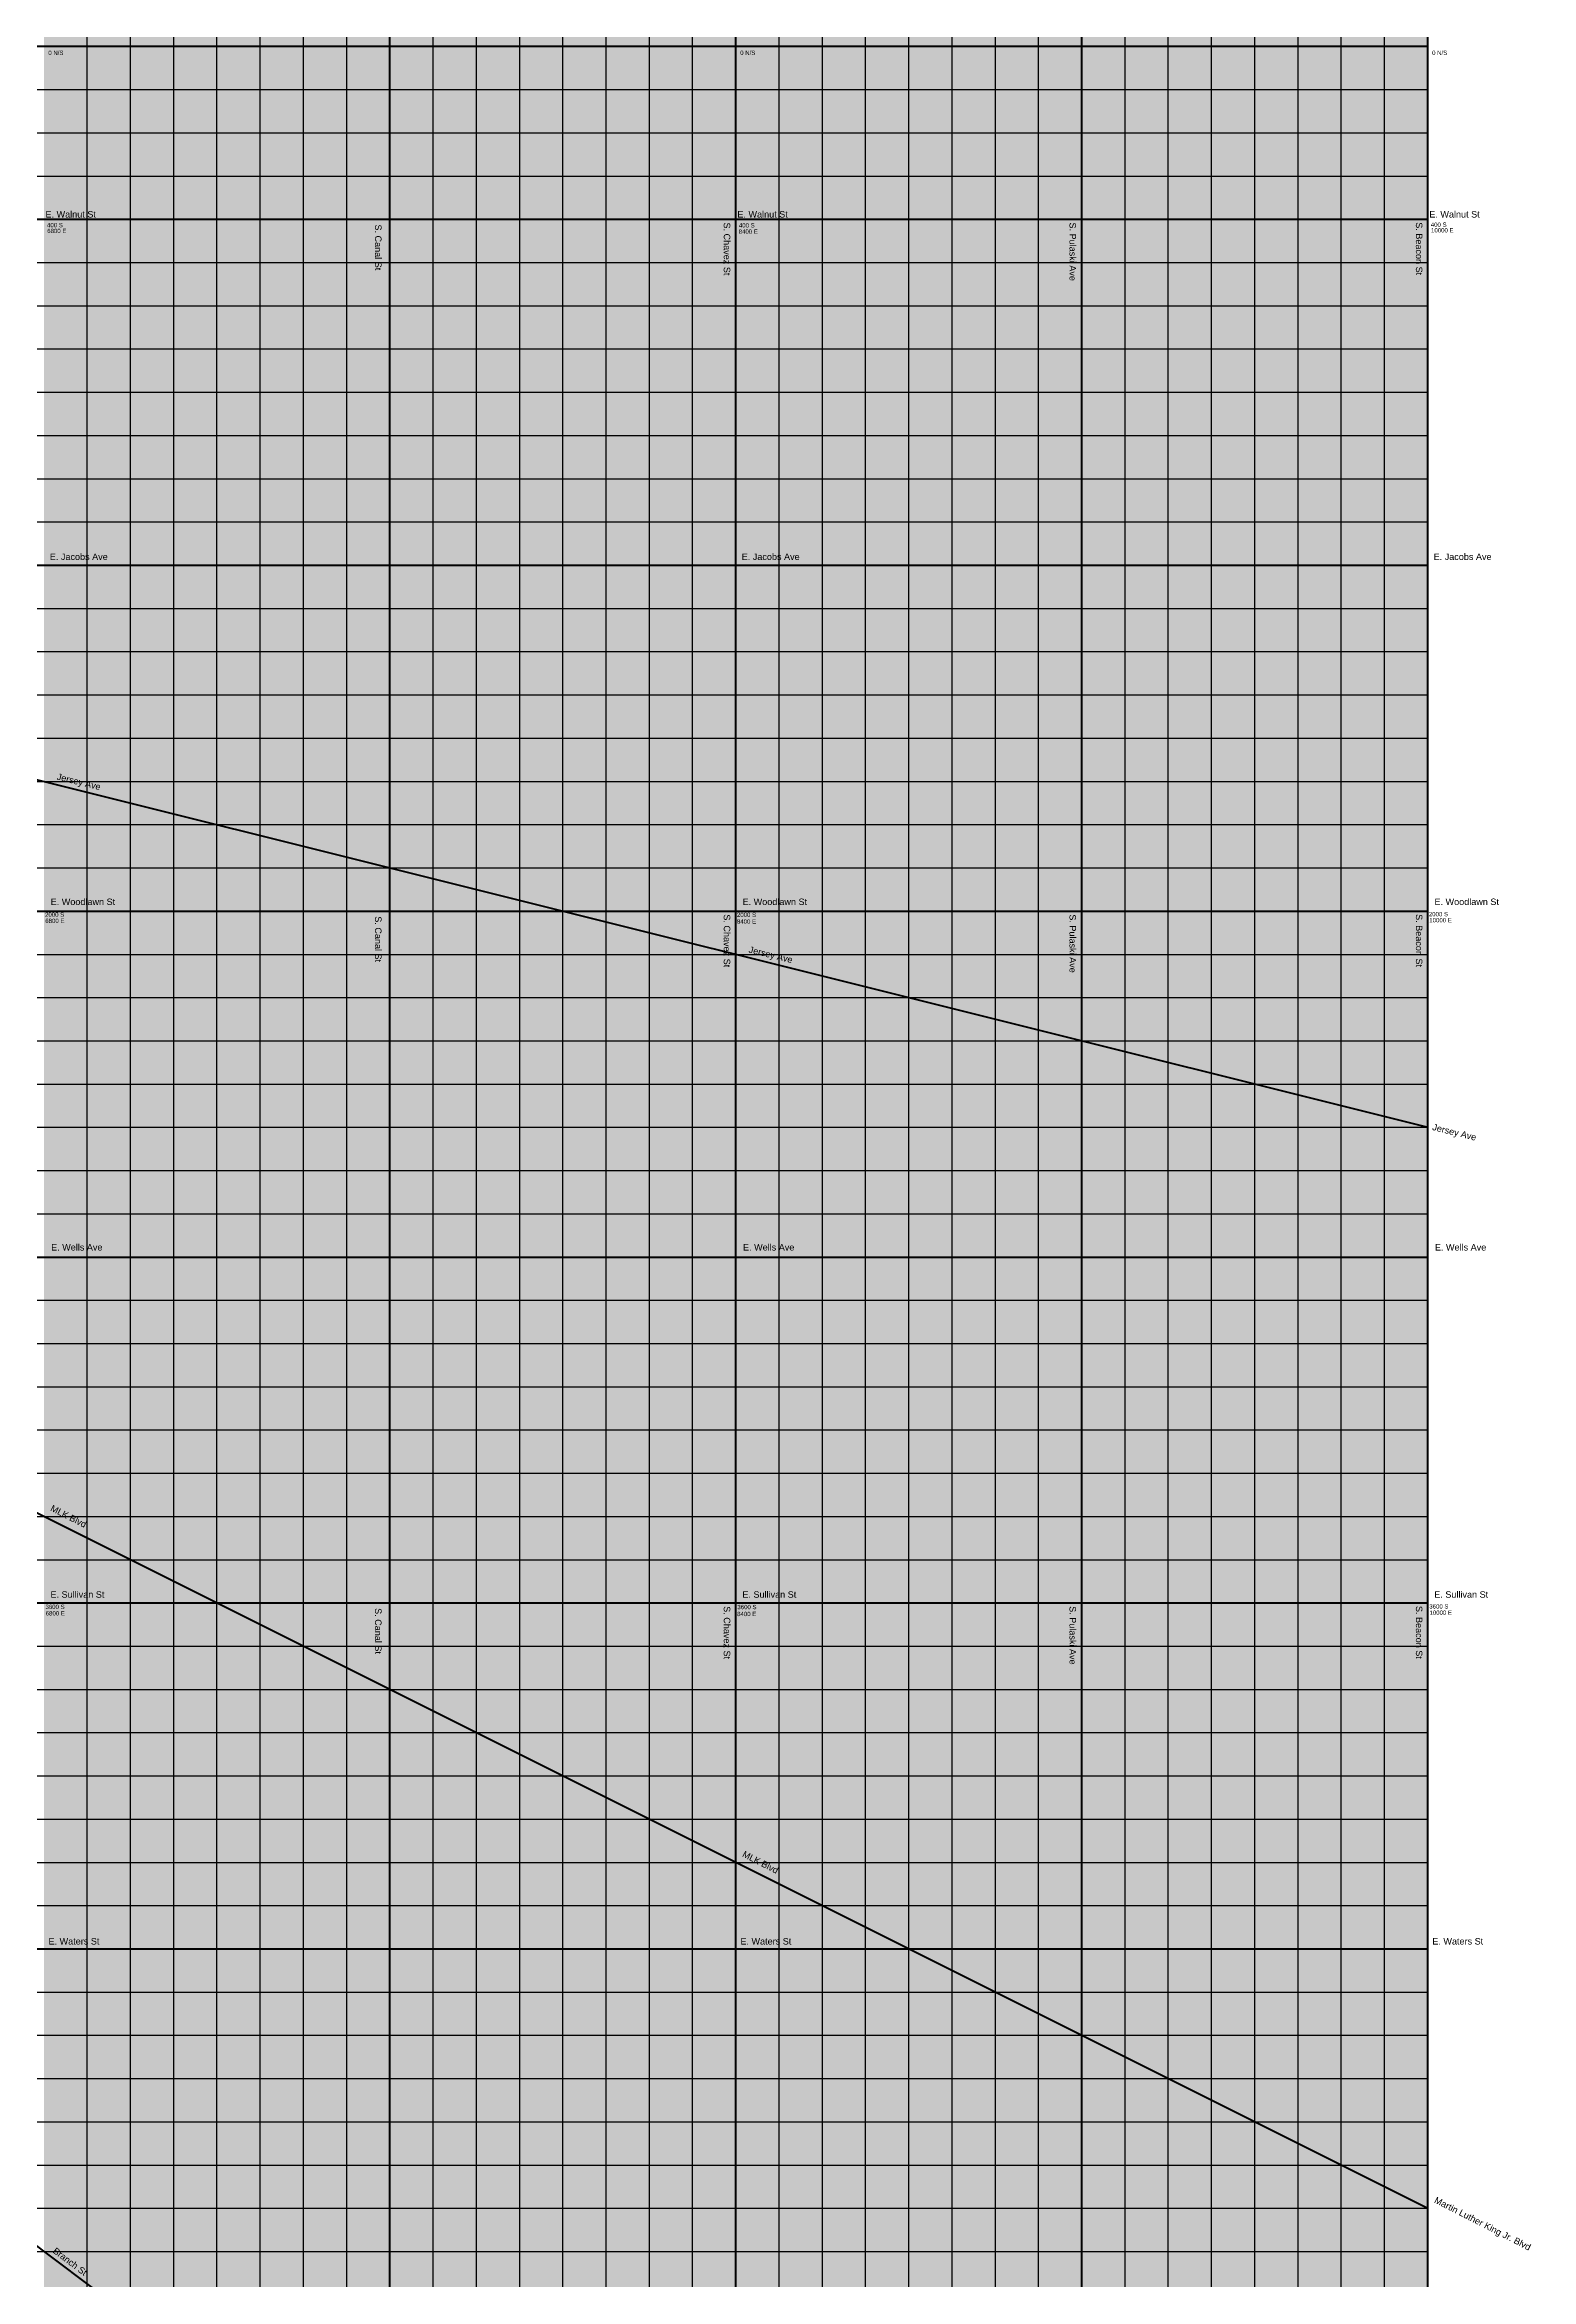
# Model space of a CAD drawing. Header units: inches. Extents: x -196 to 213, y -195 to 213.
# Drawn here: x 144 to 212.8, y -95.3 to 8.1 of the extents above; entities that cross this region are included whole.
import ezdxf

# ---------------------------------------------------------------- set-up
doc = ezdxf.new("R2010")
doc.units = ezdxf.units.IN
doc.header["$MEASUREMENT"] = 0
for name, color, linetype, lineweight in [('dia-major-st', 7, 'Continuous', 80), ('streets-major', 7, 'Continuous', 80), ('streets-minor', 7, 'Continuous', 30), ('text', 7, 'Continuous', 30), ('zone-mixed', 1, 'Continuous', 0)]:
    doc.layers.add(name, color=color, linetype=linetype, lineweight=lineweight)
doc.styles.get("Standard").update_dxf_attribs({"font": 'arial.ttf'})

msp = doc.modelspace()

# ---------------------------------------------------------------- hatches: boundary and pattern name
at = {"layer": 'zone-mixed', "true_color": 0xf99006, "transparency": 33554559}
h = msp.add_hatch(color=30, dxfattribs=at)
h.dxf.hatch_style = 1
h.paths.add_polyline_path([(112, 176), (48, 176), (48, 192), (32, 192), (32, 208), (-144, 208), (-144, 192), (-160, 192), (-160, 144), (-192, 144), (-192, 80), (-176, 80), (-176, 64), (-192, 64), (-192, -160), (-176, -160), (-176, -176), (-192, -176), (-192, -192), (160, -192), (160, -176), (176, -176), (176, -192), (208, -192), (208, 80), (192, 80), (192, 96), (208, 96), (208, 112), (144, 112), (144, -128), (-128, -128), (-128, 144), (112, 144)])

# ---------------------------------------------------------------- linework, layer by layer
at = {"layer": 'dia-major-st'}
for p, q in [((16, 4), (208, -92)), ((112, -18), (208, -42)), ((112, -70), (208, -142))]:
    msp.add_line(p, q, dxfattribs=at)
at = {"layer": 'streets-major'}
for p, q in [((192, -192), (192, 208)), ((176, -192), (176, 142)), ((160, -192), (160, 134)), ((208, 8), (208, 108)), ((16, 8), (208, 8)), ((208, -92), (208, 8)), ((16, 0), (208, 0)), ((-192, -16), (208, -16)), ((-192, -32), (208, -32)), ((-192, -48), (208, -48)), ((-192, -64), (208, -64)), ((-192, -80), (208, -80)), ((208, -192), (208, -92))]:
    msp.add_line(p, q, dxfattribs=at)
at = {"layer": 'streets-minor'}
for p, q in [((172, -176), (172, 142)), ((174, -176), (174, 142)), ((178, -192), (178, 142)), ((180, -192), (180, 142)), ((182, -192), (182, 142)), ((184, -192), (184, 142)), ((188, -192), (188, 142)), ((190, -192), (190, 142)), ((186, -192), (186, 140)), ((146, -192), (146, 134)), ((148, -192), (148, 134)), ((150, -192), (150, 134)), ((152, -192), (152, 134)), ((154, -192), (154, 134)), ((156, -192), (156, 134)), ((158, -192), (158, 134)), ((162, -176), (162, 134)), ((164, -176), (164, 134)), ((166, -176), (166, 134)), ((168, -176), (168, 134)), ((170, -176), (170, 134)), ((194, -192), (194, 80)), ((196, -192), (196, 80)), ((198, -192), (198, 80)), ((200, -192), (200, 80)), ((202, -192), (202, 80)), ((204, -192), (204, 80)), ((206, -192), (206, 80)), ((16, 6), (208, 6)), ((16, 4), (208, 4)), ((16, 2), (208, 2)), ((-192, -2), (208, -2)), ((-192, -4), (208, -4)), ((-192, -6), (208, -6)), ((-192, -8), (208, -8)), ((-192, -10), (208, -10)), ((20, -12), (208, -12)), ((-192, -14), (208, -14)), ((-192, -18), (208, -18)), ((-192, -20), (208, -20)), ((-192, -22), (208, -22)), ((-192, -24), (208, -24)), ((-192, -26), (208, -26)), ((-192, -28), (208, -28)), ((-192, -30), (208, -30)), ((-192, -34), (208, -34)), ((-192, -36), (208, -36)), ((-192, -38), (208, -38)), ((-192, -40), (208, -40)), ((-192, -42), (208, -42)), ((-192, -44), (208, -44)), ((-192, -46), (208, -46)), ((-192, -50), (208, -50)), ((-192, -52), (208, -52)), ((-192, -54), (208, -54)), ((-192, -56), (208, -56)), ((-192, -58), (208, -58)), ((-192, -60), (208, -60)), ((-192, -62), (208, -62)), ((-192, -66), (208, -66)), ((-192, -68), (208, -68)), ((-192, -70), (208, -70)), ((-192, -72), (208, -72)), ((-192, -74), (208, -74)), ((-192, -76), (208, -76)), ((-192, -78), (208, -78)), ((-192, -82), (208, -82)), ((-192, -84), (208, -84)), ((-192, -86), (208, -86)), ((-192, -88), (208, -88)), ((-192, -90), (208, -90)), ((-192, -92), (208, -92)), ((-192, -94), (208, -94))]:
    msp.add_line(p, q, dxfattribs=at)

# ---------------------------------------------------------------- texts
at = {"layer": 'text'}
for s, height, p in [('0 N/S', 0.2, (144.2, 7.6)), ('0 N/S', 0.2, (176.2, 7.6)), ('0 N/S', 0.2, (208.2, 7.6)), ('E. Walnut St', 0.3, (144.07, 0.08)), ('E. Walnut St', 0.3, (176.07, 0.08)), ('E. Walnut St', 0.3, (208.07, 0.08)), ('400 S', 0.2, (144.14, -0.37)), ('6800 E', 0.2, (144.15, -0.64)), ('400 S', 0.2, (176.14, -0.38)), ('8400 E', 0.2, (176.13, -0.67)), ('400 S', 0.2, (208.14, -0.35)), ('10000 E', 0.2, (208.15, -0.61)), ('E. Jacobs Ave', 0.3, (144.27, -15.76)), ('E. Jacobs Ave', 0.3, (176.27, -15.76)), ('E. Jacobs Ave', 0.3, (208.27, -15.76)), ('E. Woodlawn St', 0.3, (144.31, -31.72)), ('E. Woodlawn St', 0.3, (176.31, -31.72)), ('2000 S', 0.2, (208.05, -32.24)), ('E. Woodlawn St', 0.3, (208.31, -31.72)), ('2000 S', 0.2, (144.05, -32.26)), ('6800 E', 0.2, (144.06, -32.55)), ('2000 S', 0.2, (176.05, -32.27)), ('8400 E', 0.2, (176.05, -32.58)), ('10000 E', 0.2, (208.07, -32.52)), ('E. Wells Ave', 0.3, (144.33, -47.7)), ('E. Wells Ave', 0.3, (176.33, -47.7)), ('E. Wells Ave', 0.3, (208.33, -47.7)), ('3600 S', 0.2, (144.07, -64.28)), ('E. Sullivan St', 0.3, (144.3, -63.76)), ('E. Sullivan St', 0.3, (176.3, -63.76)), ('3600 S', 0.2, (208.07, -64.26)), ('E. Sullivan St', 0.3, (208.3, -63.76)), ('6800 E', 0.2, (144.08, -64.58)), ('8400 E', 0.2, (176.06, -64.61)), ('3600 S', 0.2, (176.07, -64.29)), ('10000 E', 0.2, (208.08, -64.55)), ('E. Waters St', 0.3, (144.21, -79.8)), ('E. Waters St', 0.3, (176.21, -79.8)), ('E. Waters St', 0.3, (208.21, -79.8))]:
    msp.add_text(s, height=height, dxfattribs=at).set_placement(p)
for s, rotation, p in [('S. Canal St', 270, (159.31, -0.24)), ('S. Chavez St', 270, (175.44, -0.15)), ('S. Pulaski Ave', 270, (191.43, -0.15)), ('S. Beacon St', 270, (207.45, -0.14)), ('Jersey Ave', 346, (144.57, -25.91)), ('S. Canal St', 270, (159.31, -32.24)), ('S. Chavez St', 270, (175.44, -32.15)), ('S. Pulaski Ave', 270, (191.43, -32.15)), ('S. Beacon St', 270, (207.45, -32.14)), ('Jersey Ave', 346, (176.57, -33.91)), ('Jersey Ave', 346, (208.19, -42.12)), ('MLK Blvd', 333, (144.27, -59.72)), ('S. Canal St', 270, (159.31, -64.24)), ('S. Chavez St', 270, (175.44, -64.15)), ('S. Pulaski Ave', 270, (191.43, -64.15)), ('S. Beacon St', 270, (207.45, -64.14)), ('MLK Blvd', 333, (176.27, -75.72)), ('Martin Luther King Jr. Blvd', 333, (208.27, -91.72)), ('Branch St', 323, (144.38, -94.03))]:
    msp.add_text(s, height=0.3, rotation=rotation, dxfattribs=at).set_placement(p)

doc.saveas('drawing.dxf')
